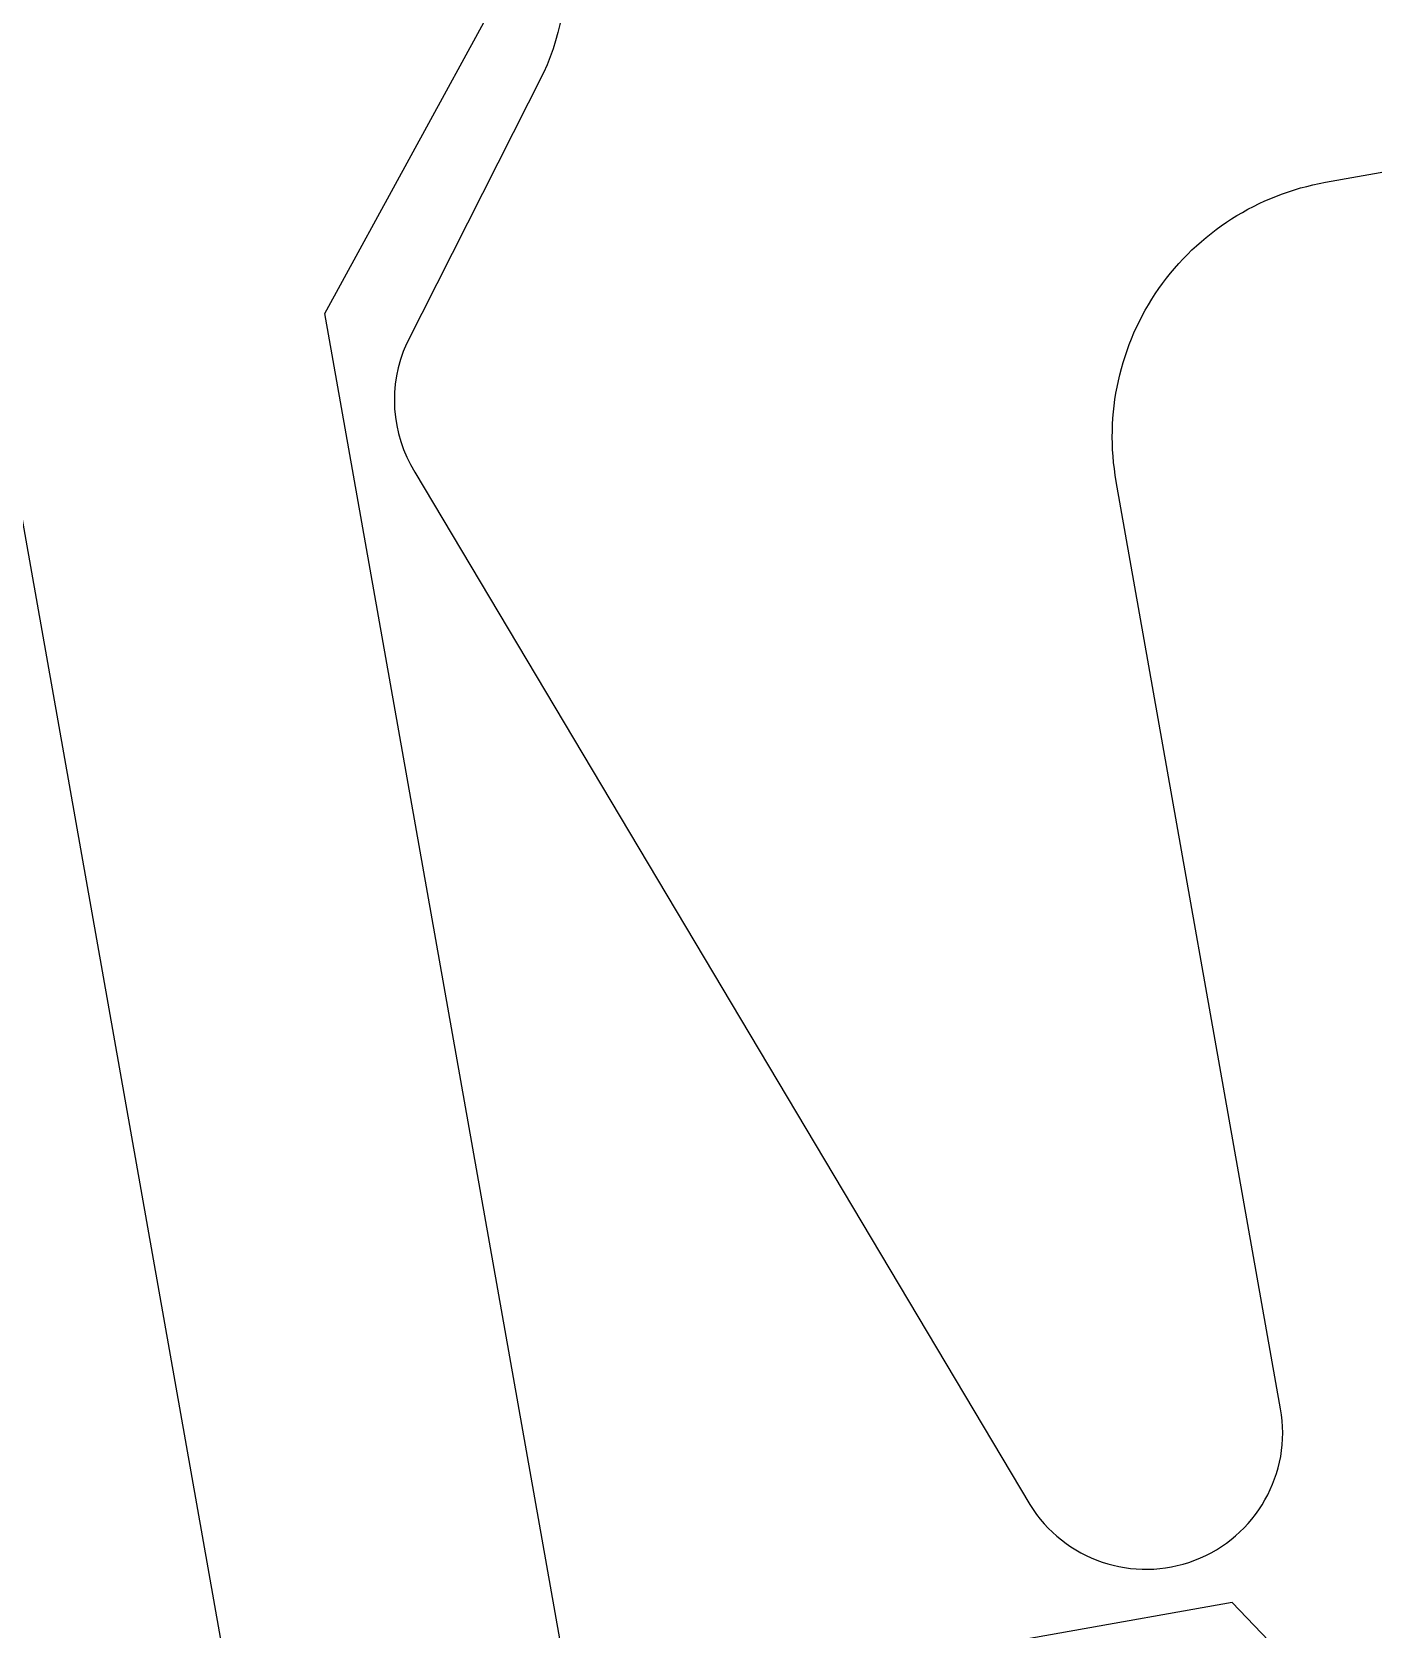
# Model space of a CAD drawing. Header units: millimetres. Extents: x -65527 to 8894748, y -37603 to 223697.
# Drawn here: x -31415.95 to -31410.57, y 101055.49 to 101061.9 of the extents above; entities that cross this region are included whole.
import ezdxf

# ---------------------------------------------------------------- set-up
doc = ezdxf.new("R2010")
doc.units = ezdxf.units.MM
doc.header["$LTSCALE"] = 10
doc.layers.add('Архитектура', color=251, linetype='Continuous')

msp = doc.modelspace()

# ---------------------------------------------------------------- linework, layer by layer
at = {"layer": 'Архитектура', "lineweight": 25, "transparency": 33554684}
msp.add_lwpolyline([(-31404.4607, 101063.9706), (-31411.0635, 101062.8003, -0.414326), (-31412.2649, 101063.6399), (-31412.5415, 101065.2006), (-31411.461, 101065.3921), (-31411.5674, 101065.9923), (-31412.2527, 101066.3662), (-31415.6142, 101065.7704, 0.551224), (-31415.8092, 101065.2933), (-31413.9992, 101062.7662, -0.267349), (-31413.8989, 101061.7367), (-31414.4489, 101060.6487, 0.249629), (-31414.4161, 101060.1341), (-31411.9481, 101055.9901, 0.827043), (-31410.941, 101056.3741), (-31411.6006, 101060.0957, -0.414326), (-31410.7609, 101061.297), (-31403.4378, 101062.595, 0.414326)], format="xyb", dxfattribs=at)
msp.add_lwpolyline([(-31404.4607, 101063.9706), (-31411.0635, 101062.8003, -0.414326), (-31412.2649, 101063.6399), (-31412.5415, 101065.2006), (-31411.461, 101065.3921), (-31411.5674, 101065.9923), (-31412.2527, 101066.3662), (-31415.6142, 101065.7704, 0.551224), (-31415.8092, 101065.2933), (-31413.9992, 101062.7662, -0.267349), (-31413.8989, 101061.7367), (-31414.4489, 101060.6487, 0.249629), (-31414.4161, 101060.1341), (-31411.9481, 101055.9901, 0.827043), (-31410.941, 101056.3741), (-31411.6006, 101060.0957, -0.414326), (-31410.7609, 101061.297), (-31403.4378, 101062.595, 0.414326)], format="xyb", dxfattribs=at)
msp.add_lwpolyline([(-31404.4607, 101063.9706), (-31411.0635, 101062.8003, -0.414326), (-31412.2649, 101063.6399), (-31412.5415, 101065.2006), (-31411.461, 101065.3921), (-31411.5674, 101065.9923), (-31412.2527, 101066.3662), (-31415.6142, 101065.7704, 0.551224), (-31415.8092, 101065.2933), (-31413.9992, 101062.7662, -0.267349), (-31413.8989, 101061.7367), (-31414.4489, 101060.6487, 0.249629), (-31414.4161, 101060.1341), (-31411.9481, 101055.9901, 0.827043), (-31410.941, 101056.3741), (-31411.6006, 101060.0957, -0.414326), (-31410.7609, 101061.297), (-31403.4378, 101062.595, 0.414326)], format="xyb", dxfattribs=at)
msp.add_lwpolyline([(-31404.4607, 101063.9706), (-31411.0635, 101062.8003, -0.414326), (-31412.2649, 101063.6399), (-31412.5415, 101065.2006), (-31411.461, 101065.3921), (-31411.5674, 101065.9923), (-31412.2527, 101066.3662), (-31415.6142, 101065.7704, 0.551224), (-31415.8092, 101065.2933), (-31413.9992, 101062.7662, -0.267349), (-31413.8989, 101061.7367), (-31414.4489, 101060.6487, 0.249629), (-31414.4161, 101060.1341), (-31411.9481, 101055.9901, 0.827043), (-31410.941, 101056.3741), (-31411.6006, 101060.0957, -0.414326), (-31410.7609, 101061.297), (-31403.4378, 101062.595, 0.414326)], format="xyb", dxfattribs=at)
msp.add_lwpolyline([(-31404.4607, 101063.9706), (-31411.0635, 101062.8003, -0.414326), (-31412.2649, 101063.6399), (-31412.5415, 101065.2006), (-31411.461, 101065.3921), (-31411.5674, 101065.9923), (-31412.2527, 101066.3662), (-31415.6142, 101065.7704, 0.551224), (-31415.8092, 101065.2933), (-31413.9992, 101062.7662, -0.267349), (-31413.8989, 101061.7367), (-31414.4489, 101060.6487, 0.249629), (-31414.4161, 101060.1341), (-31411.9481, 101055.9901, 0.827043), (-31410.941, 101056.3741), (-31411.6006, 101060.0957, -0.414326), (-31410.7609, 101061.297), (-31403.4378, 101062.595, 0.414326)], format="xyb", dxfattribs=at)
msp.add_lwpolyline([(-31404.4607, 101063.9706), (-31411.0635, 101062.8003, -0.414326), (-31412.2649, 101063.6399), (-31412.5415, 101065.2006), (-31411.461, 101065.3921), (-31411.5674, 101065.9923), (-31412.2527, 101066.3662), (-31415.6142, 101065.7704, 0.551224), (-31415.8092, 101065.2933), (-31413.9992, 101062.7662, -0.267349), (-31413.8989, 101061.7367), (-31414.4489, 101060.6487, 0.249629), (-31414.4161, 101060.1341), (-31411.9481, 101055.9901, 0.827043), (-31410.941, 101056.3741), (-31411.6006, 101060.0957, -0.414326), (-31410.7609, 101061.297), (-31403.4378, 101062.595, 0.414326)], format="xyb", dxfattribs=at)
msp.add_lwpolyline([(-31404.4607, 101063.9706), (-31411.0635, 101062.8003, -0.414326), (-31412.2649, 101063.6399), (-31412.5415, 101065.2006), (-31411.461, 101065.3921), (-31411.5674, 101065.9923), (-31412.2527, 101066.3662), (-31415.6142, 101065.7704, 0.551224), (-31415.8092, 101065.2933), (-31413.9992, 101062.7662, -0.267349), (-31413.8989, 101061.7367), (-31414.4489, 101060.6487, 0.249629), (-31414.4161, 101060.1341), (-31411.9481, 101055.9901, 0.827043), (-31410.941, 101056.3741), (-31411.6006, 101060.0957, -0.414326), (-31410.7609, 101061.297), (-31403.4378, 101062.595, 0.414326)], format="xyb", dxfattribs=at)
msp.add_lwpolyline([(-31404.4607, 101063.9706), (-31411.0635, 101062.8003, -0.414326), (-31412.2649, 101063.6399), (-31412.5415, 101065.2006), (-31411.461, 101065.3921), (-31411.5674, 101065.9923), (-31412.2527, 101066.3662), (-31415.6142, 101065.7704, 0.551224), (-31415.8092, 101065.2933), (-31413.9992, 101062.7662, -0.267349), (-31413.8989, 101061.7367), (-31414.4489, 101060.6487, 0.249629), (-31414.4161, 101060.1341), (-31411.9481, 101055.9901, 0.827043), (-31410.941, 101056.3741), (-31411.6006, 101060.0957, -0.414326), (-31410.7609, 101061.297), (-31403.4378, 101062.595, 0.414326)], format="xyb", dxfattribs=at)
msp.add_lwpolyline([(-31404.4607, 101063.9706), (-31411.0635, 101062.8003, -0.414326), (-31412.2649, 101063.6399), (-31412.5415, 101065.2006), (-31411.461, 101065.3921), (-31411.5674, 101065.9923), (-31412.2527, 101066.3662), (-31415.6142, 101065.7704, 0.551224), (-31415.8092, 101065.2933), (-31413.9992, 101062.7662, -0.267349), (-31413.8989, 101061.7367), (-31414.4489, 101060.6487, 0.249629), (-31414.4161, 101060.1341), (-31411.9481, 101055.9901, 0.827043), (-31410.941, 101056.3741), (-31411.6006, 101060.0957, -0.414326), (-31410.7609, 101061.297), (-31403.4378, 101062.595, 0.414326)], format="xyb", dxfattribs=at)
msp.add_lwpolyline([(-31404.4607, 101063.9706), (-31411.0635, 101062.8003, -0.414326), (-31412.2649, 101063.6399), (-31412.5415, 101065.2006), (-31411.461, 101065.3921), (-31411.5674, 101065.9923), (-31412.2527, 101066.3662), (-31415.6142, 101065.7704, 0.551224), (-31415.8092, 101065.2933), (-31413.9992, 101062.7662, -0.267349), (-31413.8989, 101061.7367), (-31414.4489, 101060.6487, 0.249629), (-31414.4161, 101060.1341), (-31411.9481, 101055.9901, 0.827043), (-31410.941, 101056.3741), (-31411.6006, 101060.0957, -0.414326), (-31410.7609, 101061.297), (-31403.4378, 101062.595, 0.414326)], format="xyb", dxfattribs=at)
msp.add_lwpolyline([(-31404.4607, 101063.9706), (-31411.0635, 101062.8003, -0.414326), (-31412.2649, 101063.6399), (-31412.5415, 101065.2006), (-31411.461, 101065.3921), (-31411.5674, 101065.9923), (-31412.2527, 101066.3662), (-31415.6142, 101065.7704, 0.551224), (-31415.8092, 101065.2933), (-31413.9992, 101062.7662, -0.267349), (-31413.8989, 101061.7367), (-31414.4489, 101060.6487, 0.249629), (-31414.4161, 101060.1341), (-31411.9481, 101055.9901, 0.827043), (-31410.941, 101056.3741), (-31411.6006, 101060.0957, -0.414326), (-31410.7609, 101061.297), (-31403.4378, 101062.595, 0.414326)], format="xyb", dxfattribs=at)
msp.add_lwpolyline([(-31404.4607, 101063.9706), (-31411.0635, 101062.8003, -0.414326), (-31412.2649, 101063.6399), (-31412.5415, 101065.2006), (-31411.461, 101065.3921), (-31411.5674, 101065.9923), (-31412.2527, 101066.3662), (-31415.6142, 101065.7704, 0.551224), (-31415.8092, 101065.2933), (-31413.9992, 101062.7662, -0.267349), (-31413.8989, 101061.7367), (-31414.4489, 101060.6487, 0.249629), (-31414.4161, 101060.1341), (-31411.9481, 101055.9901, 0.827043), (-31410.941, 101056.3741), (-31411.6006, 101060.0957, -0.414326), (-31410.7609, 101061.297), (-31403.4378, 101062.595, 0.414326)], format="xyb", dxfattribs=at)
msp.add_lwpolyline([(-31404.4607, 101063.9706), (-31411.0635, 101062.8003, -0.414326), (-31412.2649, 101063.6399), (-31412.5415, 101065.2006), (-31411.461, 101065.3921), (-31411.5674, 101065.9923), (-31412.2527, 101066.3662), (-31415.6142, 101065.7704, 0.551224), (-31415.8092, 101065.2933), (-31413.9992, 101062.7662, -0.267349), (-31413.8989, 101061.7367), (-31414.4489, 101060.6487, 0.249629), (-31414.4161, 101060.1341), (-31411.9481, 101055.9901, 0.827043), (-31410.941, 101056.3741), (-31411.6006, 101060.0957, -0.414326), (-31410.7609, 101061.297), (-31403.4378, 101062.595, 0.414326)], format="xyb", dxfattribs=at)
msp.add_lwpolyline([(-31404.4607, 101063.9706), (-31411.0635, 101062.8003, -0.414326), (-31412.2649, 101063.6399), (-31412.5415, 101065.2006), (-31411.461, 101065.3921), (-31411.5674, 101065.9923), (-31412.2527, 101066.3662), (-31415.6142, 101065.7704, 0.551224), (-31415.8092, 101065.2933), (-31413.9992, 101062.7662, -0.267349), (-31413.8989, 101061.7367), (-31414.4489, 101060.6487, 0.249629), (-31414.4161, 101060.1341), (-31411.9481, 101055.9901, 0.827043), (-31410.941, 101056.3741), (-31411.6006, 101060.0957, -0.414326), (-31410.7609, 101061.297), (-31403.4378, 101062.595, 0.414326)], format="xyb", dxfattribs=at)
msp.add_lwpolyline([(-31404.4607, 101063.9706), (-31411.0635, 101062.8003, -0.414326), (-31412.2649, 101063.6399), (-31412.5415, 101065.2006), (-31411.461, 101065.3921), (-31411.5674, 101065.9923), (-31412.2527, 101066.3662), (-31415.6142, 101065.7704, 0.551224), (-31415.8092, 101065.2933), (-31413.9992, 101062.7662, -0.267349), (-31413.8989, 101061.7367), (-31414.4489, 101060.6487, 0.249629), (-31414.4161, 101060.1341), (-31411.9481, 101055.9901, 0.827043), (-31410.941, 101056.3741), (-31411.6006, 101060.0957, -0.414326), (-31410.7609, 101061.297), (-31403.4378, 101062.595, 0.414326)], format="xyb", dxfattribs=at)
msp.add_lwpolyline([(-31404.4607, 101063.9706), (-31411.0635, 101062.8003, -0.414326), (-31412.2649, 101063.6399), (-31412.5415, 101065.2006), (-31411.461, 101065.3921), (-31411.5674, 101065.9923), (-31412.2527, 101066.3662), (-31415.6142, 101065.7704, 0.551224), (-31415.8092, 101065.2933), (-31413.9992, 101062.7662, -0.267349), (-31413.8989, 101061.7367), (-31414.4489, 101060.6487, 0.249629), (-31414.4161, 101060.1341), (-31411.9481, 101055.9901, 0.827043), (-31410.941, 101056.3741), (-31411.6006, 101060.0957, -0.414326), (-31410.7609, 101061.297), (-31403.4378, 101062.595, 0.414326)], format="xyb", dxfattribs=at)
msp.add_lwpolyline([(-31404.4607, 101063.9706), (-31411.0635, 101062.8003, -0.414326), (-31412.2649, 101063.6399), (-31412.5415, 101065.2006), (-31411.461, 101065.3921), (-31411.5674, 101065.9923), (-31412.2527, 101066.3662), (-31415.6142, 101065.7704, 0.551224), (-31415.8092, 101065.2933), (-31413.9992, 101062.7662, -0.267349), (-31413.8989, 101061.7367), (-31414.4489, 101060.6487, 0.249629), (-31414.4161, 101060.1341), (-31411.9481, 101055.9901, 0.827043), (-31410.941, 101056.3741), (-31411.6006, 101060.0957, -0.414326), (-31410.7609, 101061.297), (-31403.4378, 101062.595, 0.414326)], format="xyb", dxfattribs=at)
msp.add_lwpolyline([(-31404.4607, 101063.9706), (-31411.0635, 101062.8003, -0.414326), (-31412.2649, 101063.6399), (-31412.5415, 101065.2006), (-31411.461, 101065.3921), (-31411.5674, 101065.9923), (-31412.2527, 101066.3662), (-31415.6142, 101065.7704, 0.551224), (-31415.8092, 101065.2933), (-31413.9992, 101062.7662, -0.267349), (-31413.8989, 101061.7367), (-31414.4489, 101060.6487, 0.249629), (-31414.4161, 101060.1341), (-31411.9481, 101055.9901, 0.827043), (-31410.941, 101056.3741), (-31411.6006, 101060.0957, -0.414326), (-31410.7609, 101061.297), (-31403.4378, 101062.595, 0.414326)], format="xyb", dxfattribs=at)
msp.add_lwpolyline([(-31404.4607, 101063.9706), (-31411.0635, 101062.8003, -0.414326), (-31412.2649, 101063.6399), (-31412.5415, 101065.2006), (-31411.461, 101065.3921), (-31411.5674, 101065.9923), (-31412.2527, 101066.3662), (-31415.6142, 101065.7704, 0.551224), (-31415.8092, 101065.2933), (-31413.9992, 101062.7662, -0.267349), (-31413.8989, 101061.7367), (-31414.4489, 101060.6487, 0.249629), (-31414.4161, 101060.1341), (-31411.9481, 101055.9901, 0.827043), (-31410.941, 101056.3741), (-31411.6006, 101060.0957, -0.414326), (-31410.7609, 101061.297), (-31403.4378, 101062.595, 0.414326)], format="xyb", dxfattribs=at)
msp.add_lwpolyline([(-31404.4607, 101063.9706), (-31411.0635, 101062.8003, -0.414326), (-31412.2649, 101063.6399), (-31412.5415, 101065.2006), (-31411.461, 101065.3921), (-31411.5674, 101065.9923), (-31412.2527, 101066.3662), (-31415.6142, 101065.7704, 0.551224), (-31415.8092, 101065.2933), (-31413.9992, 101062.7662, -0.267349), (-31413.8989, 101061.7367), (-31414.4489, 101060.6487, 0.249629), (-31414.4161, 101060.1341), (-31411.9481, 101055.9901, 0.827043), (-31410.941, 101056.3741), (-31411.6006, 101060.0957, -0.414326), (-31410.7609, 101061.297), (-31403.4378, 101062.595, 0.414326)], format="xyb", dxfattribs=at)
msp.add_lwpolyline([(-31404.4607, 101063.9706), (-31411.0635, 101062.8003, -0.414326), (-31412.2649, 101063.6399), (-31412.5415, 101065.2006), (-31411.461, 101065.3921), (-31411.5674, 101065.9923), (-31412.2527, 101066.3662), (-31415.6142, 101065.7704, 0.551224), (-31415.8092, 101065.2933), (-31413.9992, 101062.7662, -0.267349), (-31413.8989, 101061.7367), (-31414.4489, 101060.6487, 0.249629), (-31414.4161, 101060.1341), (-31411.9481, 101055.9901, 0.827043), (-31410.941, 101056.3741), (-31411.6006, 101060.0957, -0.414326), (-31410.7609, 101061.297), (-31403.4378, 101062.595, 0.414326)], format="xyb", dxfattribs=at)
msp.add_lwpolyline([(-31404.4607, 101063.9706), (-31411.0635, 101062.8003, -0.414326), (-31412.2649, 101063.6399), (-31412.5415, 101065.2006), (-31411.461, 101065.3921), (-31411.5674, 101065.9923), (-31412.2527, 101066.3662), (-31415.6142, 101065.7704, 0.551224), (-31415.8092, 101065.2933), (-31413.9992, 101062.7662, -0.267349), (-31413.8989, 101061.7367), (-31414.4489, 101060.6487, 0.249629), (-31414.4161, 101060.1341), (-31411.9481, 101055.9901, 0.827043), (-31410.941, 101056.3741), (-31411.6006, 101060.0957, -0.414326), (-31410.7609, 101061.297), (-31403.4378, 101062.595, 0.414326)], format="xyb", dxfattribs=at)
msp.add_lwpolyline([(-31404.4607, 101063.9706), (-31411.0635, 101062.8003, -0.414326), (-31412.2649, 101063.6399), (-31412.5415, 101065.2006), (-31411.461, 101065.3921), (-31411.5674, 101065.9923), (-31412.2527, 101066.3662), (-31415.6142, 101065.7704, 0.551224), (-31415.8092, 101065.2933), (-31413.9992, 101062.7662, -0.267349), (-31413.8989, 101061.7367), (-31414.4489, 101060.6487, 0.249629), (-31414.4161, 101060.1341), (-31411.9481, 101055.9901, 0.827043), (-31410.941, 101056.3741), (-31411.6006, 101060.0957, -0.414326), (-31410.7609, 101061.297), (-31403.4378, 101062.595, 0.414326)], format="xyb", dxfattribs=at)
msp.add_lwpolyline([(-31404.4607, 101063.9706), (-31411.0635, 101062.8003, -0.414326), (-31412.2649, 101063.6399), (-31412.5415, 101065.2006), (-31411.461, 101065.3921), (-31411.5674, 101065.9923), (-31412.2527, 101066.3662), (-31415.6142, 101065.7704, 0.551224), (-31415.8092, 101065.2933), (-31413.9992, 101062.7662, -0.267349), (-31413.8989, 101061.7367), (-31414.4489, 101060.6487, 0.249629), (-31414.4161, 101060.1341), (-31411.9481, 101055.9901, 0.827043), (-31410.941, 101056.3741), (-31411.6006, 101060.0957, -0.414326), (-31410.7609, 101061.297), (-31403.4378, 101062.595, 0.414326)], format="xyb", dxfattribs=at)
msp.add_lwpolyline([(-31404.4607, 101063.9706), (-31411.0635, 101062.8003, -0.414326), (-31412.2649, 101063.6399), (-31412.5415, 101065.2006), (-31411.461, 101065.3921), (-31411.5674, 101065.9923), (-31412.2527, 101066.3662), (-31415.6142, 101065.7704, 0.551224), (-31415.8092, 101065.2933), (-31413.9992, 101062.7662, -0.267349), (-31413.8989, 101061.7367), (-31414.4489, 101060.6487, 0.249629), (-31414.4161, 101060.1341), (-31411.9481, 101055.9901, 0.827043), (-31410.941, 101056.3741), (-31411.6006, 101060.0957, -0.414326), (-31410.7609, 101061.297), (-31403.4378, 101062.595, 0.414326)], format="xyb", dxfattribs=at)
msp.add_lwpolyline([(-31404.4607, 101063.9706), (-31411.0635, 101062.8003, -0.414326), (-31412.2649, 101063.6399), (-31412.5415, 101065.2006), (-31411.461, 101065.3921), (-31411.5674, 101065.9923), (-31412.2527, 101066.3662), (-31415.6142, 101065.7704, 0.551224), (-31415.8092, 101065.2933), (-31413.9992, 101062.7662, -0.267349), (-31413.8989, 101061.7367), (-31414.4489, 101060.6487, 0.249629), (-31414.4161, 101060.1341), (-31411.9481, 101055.9901, 0.827043), (-31410.941, 101056.3741), (-31411.6006, 101060.0957, -0.414326), (-31410.7609, 101061.297), (-31403.4378, 101062.595, 0.414326)], format="xyb", dxfattribs=at)
msp.add_lwpolyline([(-31404.4607, 101063.9706), (-31411.0635, 101062.8003, -0.414326), (-31412.2649, 101063.6399), (-31412.5415, 101065.2006), (-31411.461, 101065.3921), (-31411.5674, 101065.9923), (-31412.2527, 101066.3662), (-31415.6142, 101065.7704, 0.551224), (-31415.8092, 101065.2933), (-31413.9992, 101062.7662, -0.267349), (-31413.8989, 101061.7367), (-31414.4489, 101060.6487, 0.249629), (-31414.4161, 101060.1341), (-31411.9481, 101055.9901, 0.827043), (-31410.941, 101056.3741), (-31411.6006, 101060.0957, -0.414326), (-31410.7609, 101061.297), (-31403.4378, 101062.595, 0.414326)], format="xyb", dxfattribs=at)
msp.add_lwpolyline([(-31404.4607, 101063.9706), (-31411.0635, 101062.8003, -0.414326), (-31412.2649, 101063.6399), (-31412.5415, 101065.2006), (-31411.461, 101065.3921), (-31411.5674, 101065.9923), (-31412.2527, 101066.3662), (-31415.6142, 101065.7704, 0.551224), (-31415.8092, 101065.2933), (-31413.9992, 101062.7662, -0.267349), (-31413.8989, 101061.7367), (-31414.4489, 101060.6487, 0.249629), (-31414.4161, 101060.1341), (-31411.9481, 101055.9901, 0.827043), (-31410.941, 101056.3741), (-31411.6006, 101060.0957, -0.414326), (-31410.7609, 101061.297), (-31403.4378, 101062.595, 0.414326)], format="xyb", dxfattribs=at)
msp.add_lwpolyline([(-31404.4607, 101063.9706), (-31411.0635, 101062.8003, -0.414326), (-31412.2649, 101063.6399), (-31412.5415, 101065.2006), (-31411.461, 101065.3921), (-31411.5674, 101065.9923), (-31412.2527, 101066.3662), (-31415.6142, 101065.7704, 0.551224), (-31415.8092, 101065.2933), (-31413.9992, 101062.7662, -0.267349), (-31413.8989, 101061.7367), (-31414.4489, 101060.6487, 0.249629), (-31414.4161, 101060.1341), (-31411.9481, 101055.9901, 0.827043), (-31410.941, 101056.3741), (-31411.6006, 101060.0957, -0.414326), (-31410.7609, 101061.297), (-31403.4378, 101062.595, 0.414326)], format="xyb", dxfattribs=at)
msp.add_lwpolyline([(-31404.4607, 101063.9706), (-31411.0635, 101062.8003, -0.414326), (-31412.2649, 101063.6399), (-31412.5415, 101065.2006), (-31411.461, 101065.3921), (-31411.5674, 101065.9923), (-31412.2527, 101066.3662), (-31415.6142, 101065.7704, 0.551224), (-31415.8092, 101065.2933), (-31413.9992, 101062.7662, -0.267349), (-31413.8989, 101061.7367), (-31414.4489, 101060.6487, 0.249629), (-31414.4161, 101060.1341), (-31411.9481, 101055.9901, 0.827043), (-31410.941, 101056.3741), (-31411.6006, 101060.0957, -0.414326), (-31410.7609, 101061.297), (-31403.4378, 101062.595, 0.414326)], format="xyb", dxfattribs=at)
msp.add_lwpolyline([(-31404.4607, 101063.9706), (-31411.0635, 101062.8003, -0.414326), (-31412.2649, 101063.6399), (-31412.5415, 101065.2006), (-31411.461, 101065.3921), (-31411.5674, 101065.9923), (-31412.2527, 101066.3662), (-31415.6142, 101065.7704, 0.551224), (-31415.8092, 101065.2933), (-31413.9992, 101062.7662, -0.267349), (-31413.8989, 101061.7367), (-31414.4489, 101060.6487, 0.249629), (-31414.4161, 101060.1341), (-31411.9481, 101055.9901, 0.827043), (-31410.941, 101056.3741), (-31411.6006, 101060.0957, -0.414326), (-31410.7609, 101061.297), (-31403.4378, 101062.595, 0.414326)], format="xyb", dxfattribs=at)
msp.add_lwpolyline([(-31404.4607, 101063.9706), (-31411.0635, 101062.8003, -0.414326), (-31412.2649, 101063.6399), (-31412.5415, 101065.2006), (-31411.461, 101065.3921), (-31411.5674, 101065.9923), (-31412.2527, 101066.3662), (-31415.6142, 101065.7704, 0.551224), (-31415.8092, 101065.2933), (-31413.9992, 101062.7662, -0.267349), (-31413.8989, 101061.7367), (-31414.4489, 101060.6487, 0.249629), (-31414.4161, 101060.1341), (-31411.9481, 101055.9901, 0.827043), (-31410.941, 101056.3741), (-31411.6006, 101060.0957, -0.414326), (-31410.7609, 101061.297), (-31403.4378, 101062.595, 0.414326)], format="xyb", dxfattribs=at)
msp.add_lwpolyline([(-31404.4607, 101063.9706), (-31411.0635, 101062.8003, -0.414326), (-31412.2649, 101063.6399), (-31412.5415, 101065.2006), (-31411.461, 101065.3921), (-31411.5674, 101065.9923), (-31412.2527, 101066.3662), (-31415.6142, 101065.7704, 0.551224), (-31415.8092, 101065.2933), (-31413.9992, 101062.7662, -0.267349), (-31413.8989, 101061.7367), (-31414.4489, 101060.6487, 0.249629), (-31414.4161, 101060.1341), (-31411.9481, 101055.9901, 0.827043), (-31410.941, 101056.3741), (-31411.6006, 101060.0957, -0.414326), (-31410.7609, 101061.297), (-31403.4378, 101062.595, 0.414326)], format="xyb", dxfattribs=at)
msp.add_lwpolyline([(-31404.4607, 101063.9706), (-31411.0635, 101062.8003, -0.414326), (-31412.2649, 101063.6399), (-31412.5415, 101065.2006), (-31411.461, 101065.3921), (-31411.5674, 101065.9923), (-31412.2527, 101066.3662), (-31415.6142, 101065.7704, 0.551224), (-31415.8092, 101065.2933), (-31413.9992, 101062.7662, -0.267349), (-31413.8989, 101061.7367), (-31414.4489, 101060.6487, 0.249629), (-31414.4161, 101060.1341), (-31411.9481, 101055.9901, 0.827043), (-31410.941, 101056.3741), (-31411.6006, 101060.0957, -0.414326), (-31410.7609, 101061.297), (-31403.4378, 101062.595, 0.414326)], format="xyb", dxfattribs=at)
msp.add_lwpolyline([(-31404.4607, 101063.9706), (-31411.0635, 101062.8003, -0.414326), (-31412.2649, 101063.6399), (-31412.5415, 101065.2006), (-31411.461, 101065.3921), (-31411.5674, 101065.9923), (-31412.2527, 101066.3662), (-31415.6142, 101065.7704, 0.551224), (-31415.8092, 101065.2933), (-31413.9992, 101062.7662, -0.267349), (-31413.8989, 101061.7367), (-31414.4489, 101060.6487, 0.249629), (-31414.4161, 101060.1341), (-31411.9481, 101055.9901, 0.827043), (-31410.941, 101056.3741), (-31411.6006, 101060.0957, -0.414326), (-31410.7609, 101061.297), (-31403.4378, 101062.595, 0.414326)], format="xyb", dxfattribs=at)
msp.add_lwpolyline([(-31404.4607, 101063.9706), (-31411.0635, 101062.8003, -0.414326), (-31412.2649, 101063.6399), (-31412.5415, 101065.2006), (-31411.461, 101065.3921), (-31411.5674, 101065.9923), (-31412.2527, 101066.3662), (-31415.6142, 101065.7704, 0.551224), (-31415.8092, 101065.2933), (-31413.9992, 101062.7662, -0.267349), (-31413.8989, 101061.7367), (-31414.4489, 101060.6487, 0.249629), (-31414.4161, 101060.1341), (-31411.9481, 101055.9901, 0.827043), (-31410.941, 101056.3741), (-31411.6006, 101060.0957, -0.414326), (-31410.7609, 101061.297), (-31403.4378, 101062.595, 0.414326)], format="xyb", dxfattribs=at)
msp.add_lwpolyline([(-31404.4607, 101063.9706), (-31411.0635, 101062.8003, -0.414326), (-31412.2649, 101063.6399), (-31412.5415, 101065.2006), (-31411.461, 101065.3921), (-31411.5674, 101065.9923), (-31412.2527, 101066.3662), (-31415.6142, 101065.7704, 0.551224), (-31415.8092, 101065.2933), (-31413.9992, 101062.7662, -0.267349), (-31413.8989, 101061.7367), (-31414.4489, 101060.6487, 0.249629), (-31414.4161, 101060.1341), (-31411.9481, 101055.9901, 0.827043), (-31410.941, 101056.3741), (-31411.6006, 101060.0957, -0.414326), (-31410.7609, 101061.297), (-31403.4378, 101062.595, 0.414326)], format="xyb", dxfattribs=at)
msp.add_lwpolyline([(-31404.4607, 101063.9706), (-31411.0635, 101062.8003, -0.414326), (-31412.2649, 101063.6399), (-31412.5415, 101065.2006), (-31411.461, 101065.3921), (-31411.5674, 101065.9923), (-31412.2527, 101066.3662), (-31415.6142, 101065.7704, 0.551224), (-31415.8092, 101065.2933), (-31413.9992, 101062.7662, -0.267349), (-31413.8989, 101061.7367), (-31414.4489, 101060.6487, 0.249629), (-31414.4161, 101060.1341), (-31411.9481, 101055.9901, 0.827043), (-31410.941, 101056.3741), (-31411.6006, 101060.0957, -0.414326), (-31410.7609, 101061.297), (-31403.4378, 101062.595, 0.414326)], format="xyb", dxfattribs=at)
msp.add_lwpolyline([(-31404.4607, 101063.9706), (-31411.0635, 101062.8003, -0.414326), (-31412.2649, 101063.6399), (-31412.5415, 101065.2006), (-31411.461, 101065.3921), (-31411.5674, 101065.9923), (-31412.2527, 101066.3662), (-31415.6142, 101065.7704, 0.551224), (-31415.8092, 101065.2933), (-31413.9992, 101062.7662, -0.267349), (-31413.8989, 101061.7367), (-31414.4489, 101060.6487, 0.249629), (-31414.4161, 101060.1341), (-31411.9481, 101055.9901, 0.827043), (-31410.941, 101056.3741), (-31411.6006, 101060.0957, -0.414326), (-31410.7609, 101061.297), (-31403.4378, 101062.595, 0.414326)], format="xyb", dxfattribs=at)
msp.add_lwpolyline([(-31404.4607, 101063.9706), (-31411.0635, 101062.8003, -0.414326), (-31412.2649, 101063.6399), (-31412.5415, 101065.2006), (-31411.461, 101065.3921), (-31411.5674, 101065.9923), (-31412.2527, 101066.3662), (-31415.6142, 101065.7704, 0.551224), (-31415.8092, 101065.2933), (-31413.9992, 101062.7662, -0.267349), (-31413.8989, 101061.7367), (-31414.4489, 101060.6487, 0.249629), (-31414.4161, 101060.1341), (-31411.9481, 101055.9901, 0.827043), (-31410.941, 101056.3741), (-31411.6006, 101060.0957, -0.414326), (-31410.7609, 101061.297), (-31403.4378, 101062.595, 0.414326)], format="xyb", dxfattribs=at)
msp.add_lwpolyline([(-31404.4607, 101063.9706), (-31411.0635, 101062.8003, -0.414326), (-31412.2649, 101063.6399), (-31412.5415, 101065.2006), (-31411.461, 101065.3921), (-31411.5674, 101065.9923), (-31412.2527, 101066.3662), (-31415.6142, 101065.7704, 0.551224), (-31415.8092, 101065.2933), (-31413.9992, 101062.7662, -0.267349), (-31413.8989, 101061.7367), (-31414.4489, 101060.6487, 0.249629), (-31414.4161, 101060.1341), (-31411.9481, 101055.9901, 0.827043), (-31410.941, 101056.3741), (-31411.6006, 101060.0957, -0.414326), (-31410.7609, 101061.297), (-31403.4378, 101062.595, 0.414326)], format="xyb", dxfattribs=at)
msp.add_lwpolyline([(-31404.4607, 101063.9706), (-31411.0635, 101062.8003, -0.414326), (-31412.2649, 101063.6399), (-31412.5415, 101065.2006), (-31411.461, 101065.3921), (-31411.5674, 101065.9923), (-31412.2527, 101066.3662), (-31415.6142, 101065.7704, 0.551224), (-31415.8092, 101065.2933), (-31413.9992, 101062.7662, -0.267349), (-31413.8989, 101061.7367), (-31414.4489, 101060.6487, 0.249629), (-31414.4161, 101060.1341), (-31411.9481, 101055.9901, 0.827043), (-31410.941, 101056.3741), (-31411.6006, 101060.0957, -0.414326), (-31410.7609, 101061.297), (-31403.4378, 101062.595, 0.414326)], format="xyb", dxfattribs=at)
msp.add_lwpolyline([(-31404.4607, 101063.9706), (-31411.0635, 101062.8003, -0.414326), (-31412.2649, 101063.6399), (-31412.5415, 101065.2006), (-31411.461, 101065.3921), (-31411.5674, 101065.9923), (-31412.2527, 101066.3662), (-31415.6142, 101065.7704, 0.551224), (-31415.8092, 101065.2933), (-31413.9992, 101062.7662, -0.267349), (-31413.8989, 101061.7367), (-31414.4489, 101060.6487, 0.249629), (-31414.4161, 101060.1341), (-31411.9481, 101055.9901, 0.827043), (-31410.941, 101056.3741), (-31411.6006, 101060.0957, -0.414326), (-31410.7609, 101061.297), (-31403.4378, 101062.595, 0.414326)], format="xyb", dxfattribs=at)
msp.add_lwpolyline([(-31404.4607, 101063.9706), (-31411.0635, 101062.8003, -0.414326), (-31412.2649, 101063.6399), (-31412.5415, 101065.2006), (-31411.461, 101065.3921), (-31411.5674, 101065.9923), (-31412.2527, 101066.3662), (-31415.6142, 101065.7704, 0.551224), (-31415.8092, 101065.2933), (-31413.9992, 101062.7662, -0.267349), (-31413.8989, 101061.7367), (-31414.4489, 101060.6487, 0.249629), (-31414.4161, 101060.1341), (-31411.9481, 101055.9901, 0.827043), (-31410.941, 101056.3741), (-31411.6006, 101060.0957, -0.414326), (-31410.7609, 101061.297), (-31403.4378, 101062.595, 0.414326)], format="xyb", dxfattribs=at)
msp.add_lwpolyline([(-31404.4607, 101063.9706), (-31411.0635, 101062.8003, -0.414326), (-31412.2649, 101063.6399), (-31412.5415, 101065.2006), (-31411.461, 101065.3921), (-31411.5674, 101065.9923), (-31412.2527, 101066.3662), (-31415.6142, 101065.7704, 0.551224), (-31415.8092, 101065.2933), (-31413.9992, 101062.7662, -0.267349), (-31413.8989, 101061.7367), (-31414.4489, 101060.6487, 0.249629), (-31414.4161, 101060.1341), (-31411.9481, 101055.9901, 0.827043), (-31410.941, 101056.3741), (-31411.6006, 101060.0957, -0.414326), (-31410.7609, 101061.297), (-31403.4378, 101062.595, 0.414326)], format="xyb", dxfattribs=at)
msp.add_lwpolyline([(-31353.1195, 101062.7829), (-31413.0044, 101052.169), (-31413.2871, 101052.3666), (-31413.4786, 101053.447), (-31413.3023, 101053.8498), (-31410.9013, 101054.2753), (-31410.7037, 101054.5579), (-31410.8314, 101055.2783), (-31411.1353, 101055.5959), (-31413.5363, 101055.1703), (-31413.819, 101055.3679), (-31414.7765, 101060.7702), (-31414.0288, 101062.1409), (-31414.0577, 101063.0025), (-31416.2917, 101065.826), (-31416.9694, 101065.4582), (-31414.6076, 101052.1325), (-31412.8904, 101050.8272), (-31352.7654, 101061.4836)], dxfattribs=at)
msp.add_lwpolyline([(-31353.1195, 101062.7829), (-31413.0044, 101052.169), (-31413.2871, 101052.3666), (-31413.4786, 101053.447), (-31413.3023, 101053.8498), (-31410.9013, 101054.2753), (-31410.7037, 101054.5579), (-31410.8314, 101055.2783), (-31411.1353, 101055.5959), (-31413.5363, 101055.1703), (-31413.819, 101055.3679), (-31414.7765, 101060.7702), (-31414.0288, 101062.1409), (-31414.0577, 101063.0025), (-31416.2917, 101065.826), (-31416.9694, 101065.4582), (-31414.6076, 101052.1325), (-31412.8904, 101050.8272), (-31352.7654, 101061.4836)], dxfattribs=at)
msp.add_lwpolyline([(-31353.1195, 101062.7829), (-31413.0044, 101052.169), (-31413.2871, 101052.3666), (-31413.4786, 101053.447), (-31413.3023, 101053.8498), (-31410.9013, 101054.2753), (-31410.7037, 101054.5579), (-31410.8314, 101055.2783), (-31411.1353, 101055.5959), (-31413.5363, 101055.1703), (-31413.819, 101055.3679), (-31414.7765, 101060.7702), (-31414.0288, 101062.1409), (-31414.0577, 101063.0025), (-31416.2917, 101065.826), (-31416.9694, 101065.4582), (-31414.6076, 101052.1325), (-31412.8904, 101050.8272), (-31352.7654, 101061.4836)], dxfattribs=at)
msp.add_lwpolyline([(-31353.1195, 101062.7829), (-31413.0044, 101052.169), (-31413.2871, 101052.3666), (-31413.4786, 101053.447), (-31413.3023, 101053.8498), (-31410.9013, 101054.2753), (-31410.7037, 101054.5579), (-31410.8314, 101055.2783), (-31411.1353, 101055.5959), (-31413.5363, 101055.1703), (-31413.819, 101055.3679), (-31414.7765, 101060.7702), (-31414.0288, 101062.1409), (-31414.0577, 101063.0025), (-31416.2917, 101065.826), (-31416.9694, 101065.4582), (-31414.6076, 101052.1325), (-31412.8904, 101050.8272), (-31352.7654, 101061.4836)], dxfattribs=at)
msp.add_lwpolyline([(-31353.1195, 101062.7829), (-31413.0044, 101052.169), (-31413.2871, 101052.3666), (-31413.4786, 101053.447), (-31413.3023, 101053.8498), (-31410.9013, 101054.2753), (-31410.7037, 101054.5579), (-31410.8314, 101055.2783), (-31411.1353, 101055.5959), (-31413.5363, 101055.1703), (-31413.819, 101055.3679), (-31414.7765, 101060.7702), (-31414.0288, 101062.1409), (-31414.0577, 101063.0025), (-31416.2917, 101065.826), (-31416.9694, 101065.4582), (-31414.6076, 101052.1325), (-31412.8904, 101050.8272), (-31352.7654, 101061.4836)], dxfattribs=at)
msp.add_lwpolyline([(-31353.1195, 101062.7829), (-31413.0044, 101052.169), (-31413.2871, 101052.3666), (-31413.4786, 101053.447), (-31413.3023, 101053.8498), (-31410.9013, 101054.2753), (-31410.7037, 101054.5579), (-31410.8314, 101055.2783), (-31411.1353, 101055.5959), (-31413.5363, 101055.1703), (-31413.819, 101055.3679), (-31414.7765, 101060.7702), (-31414.0288, 101062.1409), (-31414.0577, 101063.0025), (-31416.2917, 101065.826), (-31416.9694, 101065.4582), (-31414.6076, 101052.1325), (-31412.8904, 101050.8272), (-31352.7654, 101061.4836)], dxfattribs=at)
msp.add_lwpolyline([(-31353.1195, 101062.7829), (-31413.0044, 101052.169), (-31413.2871, 101052.3666), (-31413.4786, 101053.447), (-31413.3023, 101053.8498), (-31410.9013, 101054.2753), (-31410.7037, 101054.5579), (-31410.8314, 101055.2783), (-31411.1353, 101055.5959), (-31413.5363, 101055.1703), (-31413.819, 101055.3679), (-31414.7765, 101060.7702), (-31414.0288, 101062.1409), (-31414.0577, 101063.0025), (-31416.2917, 101065.826), (-31416.9694, 101065.4582), (-31414.6076, 101052.1325), (-31412.8904, 101050.8272), (-31352.7654, 101061.4836)], dxfattribs=at)
msp.add_lwpolyline([(-31353.1195, 101062.7829), (-31413.0044, 101052.169), (-31413.2871, 101052.3666), (-31413.4786, 101053.447), (-31413.3023, 101053.8498), (-31410.9013, 101054.2753), (-31410.7037, 101054.5579), (-31410.8314, 101055.2783), (-31411.1353, 101055.5959), (-31413.5363, 101055.1703), (-31413.819, 101055.3679), (-31414.7765, 101060.7702), (-31414.0288, 101062.1409), (-31414.0577, 101063.0025), (-31416.2917, 101065.826), (-31416.9694, 101065.4582), (-31414.6076, 101052.1325), (-31412.8904, 101050.8272), (-31352.7654, 101061.4836)], dxfattribs=at)
msp.add_lwpolyline([(-31353.1195, 101062.7829), (-31413.0044, 101052.169), (-31413.2871, 101052.3666), (-31413.4786, 101053.447), (-31413.3023, 101053.8498), (-31410.9013, 101054.2753), (-31410.7037, 101054.5579), (-31410.8314, 101055.2783), (-31411.1353, 101055.5959), (-31413.5363, 101055.1703), (-31413.819, 101055.3679), (-31414.7765, 101060.7702), (-31414.0288, 101062.1409), (-31414.0577, 101063.0025), (-31416.2917, 101065.826), (-31416.9694, 101065.4582), (-31414.6076, 101052.1325), (-31412.8904, 101050.8272), (-31352.7654, 101061.4836)], dxfattribs=at)
msp.add_lwpolyline([(-31353.1195, 101062.7829), (-31413.0044, 101052.169), (-31413.2871, 101052.3666), (-31413.4786, 101053.447), (-31413.3023, 101053.8498), (-31410.9013, 101054.2753), (-31410.7037, 101054.5579), (-31410.8314, 101055.2783), (-31411.1353, 101055.5959), (-31413.5363, 101055.1703), (-31413.819, 101055.3679), (-31414.7765, 101060.7702), (-31414.0288, 101062.1409), (-31414.0577, 101063.0025), (-31416.2917, 101065.826), (-31416.9694, 101065.4582), (-31414.6076, 101052.1325), (-31412.8904, 101050.8272), (-31352.7654, 101061.4836)], dxfattribs=at)
msp.add_lwpolyline([(-31353.1195, 101062.7829), (-31413.0044, 101052.169), (-31413.2871, 101052.3666), (-31413.4786, 101053.447), (-31413.3023, 101053.8498), (-31410.9013, 101054.2753), (-31410.7037, 101054.5579), (-31410.8314, 101055.2783), (-31411.1353, 101055.5959), (-31413.5363, 101055.1703), (-31413.819, 101055.3679), (-31414.7765, 101060.7702), (-31414.0288, 101062.1409), (-31414.0577, 101063.0025), (-31416.2917, 101065.826), (-31416.9694, 101065.4582), (-31414.6076, 101052.1325), (-31412.8904, 101050.8272), (-31352.7654, 101061.4836)], dxfattribs=at)
msp.add_lwpolyline([(-31353.1195, 101062.7829), (-31413.0044, 101052.169), (-31413.2871, 101052.3666), (-31413.4786, 101053.447), (-31413.3023, 101053.8498), (-31410.9013, 101054.2753), (-31410.7037, 101054.5579), (-31410.8314, 101055.2783), (-31411.1353, 101055.5959), (-31413.5363, 101055.1703), (-31413.819, 101055.3679), (-31414.7765, 101060.7702), (-31414.0288, 101062.1409), (-31414.0577, 101063.0025), (-31416.2917, 101065.826), (-31416.9694, 101065.4582), (-31414.6076, 101052.1325), (-31412.8904, 101050.8272), (-31352.7654, 101061.4836)], dxfattribs=at)
msp.add_lwpolyline([(-31353.1195, 101062.7829), (-31413.0044, 101052.169), (-31413.2871, 101052.3666), (-31413.4786, 101053.447), (-31413.3023, 101053.8498), (-31410.9013, 101054.2753), (-31410.7037, 101054.5579), (-31410.8314, 101055.2783), (-31411.1353, 101055.5959), (-31413.5363, 101055.1703), (-31413.819, 101055.3679), (-31414.7765, 101060.7702), (-31414.0288, 101062.1409), (-31414.0577, 101063.0025), (-31416.2917, 101065.826), (-31416.9694, 101065.4582), (-31414.6076, 101052.1325), (-31412.8904, 101050.8272), (-31352.7654, 101061.4836)], dxfattribs=at)
msp.add_lwpolyline([(-31353.1195, 101062.7829), (-31413.0044, 101052.169), (-31413.2871, 101052.3666), (-31413.4786, 101053.447), (-31413.3023, 101053.8498), (-31410.9013, 101054.2753), (-31410.7037, 101054.5579), (-31410.8314, 101055.2783), (-31411.1353, 101055.5959), (-31413.5363, 101055.1703), (-31413.819, 101055.3679), (-31414.7765, 101060.7702), (-31414.0288, 101062.1409), (-31414.0577, 101063.0025), (-31416.2917, 101065.826), (-31416.9694, 101065.4582), (-31414.6076, 101052.1325), (-31412.8904, 101050.8272), (-31352.7654, 101061.4836)], dxfattribs=at)
msp.add_lwpolyline([(-31353.1195, 101062.7829), (-31413.0044, 101052.169), (-31413.2871, 101052.3666), (-31413.4786, 101053.447), (-31413.3023, 101053.8498), (-31410.9013, 101054.2753), (-31410.7037, 101054.5579), (-31410.8314, 101055.2783), (-31411.1353, 101055.5959), (-31413.5363, 101055.1703), (-31413.819, 101055.3679), (-31414.7765, 101060.7702), (-31414.0288, 101062.1409), (-31414.0577, 101063.0025), (-31416.2917, 101065.826), (-31416.9694, 101065.4582), (-31414.6076, 101052.1325), (-31412.8904, 101050.8272), (-31352.7654, 101061.4836)], dxfattribs=at)
msp.add_lwpolyline([(-31353.1195, 101062.7829), (-31413.0044, 101052.169), (-31413.2871, 101052.3666), (-31413.4786, 101053.447), (-31413.3023, 101053.8498), (-31410.9013, 101054.2753), (-31410.7037, 101054.5579), (-31410.8314, 101055.2783), (-31411.1353, 101055.5959), (-31413.5363, 101055.1703), (-31413.819, 101055.3679), (-31414.7765, 101060.7702), (-31414.0288, 101062.1409), (-31414.0577, 101063.0025), (-31416.2917, 101065.826), (-31416.9694, 101065.4582), (-31414.6076, 101052.1325), (-31412.8904, 101050.8272), (-31352.7654, 101061.4836)], dxfattribs=at)
msp.add_lwpolyline([(-31353.1195, 101062.7829), (-31413.0044, 101052.169), (-31413.2871, 101052.3666), (-31413.4786, 101053.447), (-31413.3023, 101053.8498), (-31410.9013, 101054.2753), (-31410.7037, 101054.5579), (-31410.8314, 101055.2783), (-31411.1353, 101055.5959), (-31413.5363, 101055.1703), (-31413.819, 101055.3679), (-31414.7765, 101060.7702), (-31414.0288, 101062.1409), (-31414.0577, 101063.0025), (-31416.2917, 101065.826), (-31416.9694, 101065.4582), (-31414.6076, 101052.1325), (-31412.8904, 101050.8272), (-31352.7654, 101061.4836)], dxfattribs=at)
msp.add_lwpolyline([(-31353.1195, 101062.7829), (-31413.0044, 101052.169), (-31413.2871, 101052.3666), (-31413.4786, 101053.447), (-31413.3023, 101053.8498), (-31410.9013, 101054.2753), (-31410.7037, 101054.5579), (-31410.8314, 101055.2783), (-31411.1353, 101055.5959), (-31413.5363, 101055.1703), (-31413.819, 101055.3679), (-31414.7765, 101060.7702), (-31414.0288, 101062.1409), (-31414.0577, 101063.0025), (-31416.2917, 101065.826), (-31416.9694, 101065.4582), (-31414.6076, 101052.1325), (-31412.8904, 101050.8272), (-31352.7654, 101061.4836)], dxfattribs=at)
msp.add_lwpolyline([(-31353.1195, 101062.7829), (-31413.0044, 101052.169), (-31413.2871, 101052.3666), (-31413.4786, 101053.447), (-31413.3023, 101053.8498), (-31410.9013, 101054.2753), (-31410.7037, 101054.5579), (-31410.8314, 101055.2783), (-31411.1353, 101055.5959), (-31413.5363, 101055.1703), (-31413.819, 101055.3679), (-31414.7765, 101060.7702), (-31414.0288, 101062.1409), (-31414.0577, 101063.0025), (-31416.2917, 101065.826), (-31416.9694, 101065.4582), (-31414.6076, 101052.1325), (-31412.8904, 101050.8272), (-31352.7654, 101061.4836)], dxfattribs=at)
msp.add_lwpolyline([(-31353.1195, 101062.7829), (-31413.0044, 101052.169), (-31413.2871, 101052.3666), (-31413.4786, 101053.447), (-31413.3023, 101053.8498), (-31410.9013, 101054.2753), (-31410.7037, 101054.5579), (-31410.8314, 101055.2783), (-31411.1353, 101055.5959), (-31413.5363, 101055.1703), (-31413.819, 101055.3679), (-31414.7765, 101060.7702), (-31414.0288, 101062.1409), (-31414.0577, 101063.0025), (-31416.2917, 101065.826), (-31416.9694, 101065.4582), (-31414.6076, 101052.1325), (-31412.8904, 101050.8272), (-31352.7654, 101061.4836)], dxfattribs=at)
msp.add_lwpolyline([(-31353.1195, 101062.7829), (-31413.0044, 101052.169), (-31413.2871, 101052.3666), (-31413.4786, 101053.447), (-31413.3023, 101053.8498), (-31410.9013, 101054.2753), (-31410.7037, 101054.5579), (-31410.8314, 101055.2783), (-31411.1353, 101055.5959), (-31413.5363, 101055.1703), (-31413.819, 101055.3679), (-31414.7765, 101060.7702), (-31414.0288, 101062.1409), (-31414.0577, 101063.0025), (-31416.2917, 101065.826), (-31416.9694, 101065.4582), (-31414.6076, 101052.1325), (-31412.8904, 101050.8272), (-31352.7654, 101061.4836)], dxfattribs=at)
msp.add_lwpolyline([(-31353.1195, 101062.7829), (-31413.0044, 101052.169), (-31413.2871, 101052.3666), (-31413.4786, 101053.447), (-31413.3023, 101053.8498), (-31410.9013, 101054.2753), (-31410.7037, 101054.5579), (-31410.8314, 101055.2783), (-31411.1353, 101055.5959), (-31413.5363, 101055.1703), (-31413.819, 101055.3679), (-31414.7765, 101060.7702), (-31414.0288, 101062.1409), (-31414.0577, 101063.0025), (-31416.2917, 101065.826), (-31416.9694, 101065.4582), (-31414.6076, 101052.1325), (-31412.8904, 101050.8272), (-31352.7654, 101061.4836)], dxfattribs=at)
msp.add_lwpolyline([(-31353.1195, 101062.7829), (-31413.0044, 101052.169), (-31413.2871, 101052.3666), (-31413.4786, 101053.447), (-31413.3023, 101053.8498), (-31410.9013, 101054.2753), (-31410.7037, 101054.5579), (-31410.8314, 101055.2783), (-31411.1353, 101055.5959), (-31413.5363, 101055.1703), (-31413.819, 101055.3679), (-31414.7765, 101060.7702), (-31414.0288, 101062.1409), (-31414.0577, 101063.0025), (-31416.2917, 101065.826), (-31416.9694, 101065.4582), (-31414.6076, 101052.1325), (-31412.8904, 101050.8272), (-31352.7654, 101061.4836)], dxfattribs=at)
msp.add_lwpolyline([(-31353.1195, 101062.7829), (-31413.0044, 101052.169), (-31413.2871, 101052.3666), (-31413.4786, 101053.447), (-31413.3023, 101053.8498), (-31410.9013, 101054.2753), (-31410.7037, 101054.5579), (-31410.8314, 101055.2783), (-31411.1353, 101055.5959), (-31413.5363, 101055.1703), (-31413.819, 101055.3679), (-31414.7765, 101060.7702), (-31414.0288, 101062.1409), (-31414.0577, 101063.0025), (-31416.2917, 101065.826), (-31416.9694, 101065.4582), (-31414.6076, 101052.1325), (-31412.8904, 101050.8272), (-31352.7654, 101061.4836)], dxfattribs=at)
msp.add_lwpolyline([(-31353.1195, 101062.7829), (-31413.0044, 101052.169), (-31413.2871, 101052.3666), (-31413.4786, 101053.447), (-31413.3023, 101053.8498), (-31410.9013, 101054.2753), (-31410.7037, 101054.5579), (-31410.8314, 101055.2783), (-31411.1353, 101055.5959), (-31413.5363, 101055.1703), (-31413.819, 101055.3679), (-31414.7765, 101060.7702), (-31414.0288, 101062.1409), (-31414.0577, 101063.0025), (-31416.2917, 101065.826), (-31416.9694, 101065.4582), (-31414.6076, 101052.1325), (-31412.8904, 101050.8272), (-31352.7654, 101061.4836)], dxfattribs=at)
msp.add_lwpolyline([(-31353.1195, 101062.7829), (-31413.0044, 101052.169), (-31413.2871, 101052.3666), (-31413.4786, 101053.447), (-31413.3023, 101053.8498), (-31410.9013, 101054.2753), (-31410.7037, 101054.5579), (-31410.8314, 101055.2783), (-31411.1353, 101055.5959), (-31413.5363, 101055.1703), (-31413.819, 101055.3679), (-31414.7765, 101060.7702), (-31414.0288, 101062.1409), (-31414.0577, 101063.0025), (-31416.2917, 101065.826), (-31416.9694, 101065.4582), (-31414.6076, 101052.1325), (-31412.8904, 101050.8272), (-31352.7654, 101061.4836)], dxfattribs=at)
msp.add_lwpolyline([(-31353.1195, 101062.7829), (-31413.0044, 101052.169), (-31413.2871, 101052.3666), (-31413.4786, 101053.447), (-31413.3023, 101053.8498), (-31410.9013, 101054.2753), (-31410.7037, 101054.5579), (-31410.8314, 101055.2783), (-31411.1353, 101055.5959), (-31413.5363, 101055.1703), (-31413.819, 101055.3679), (-31414.7765, 101060.7702), (-31414.0288, 101062.1409), (-31414.0577, 101063.0025), (-31416.2917, 101065.826), (-31416.9694, 101065.4582), (-31414.6076, 101052.1325), (-31412.8904, 101050.8272), (-31352.7654, 101061.4836)], dxfattribs=at)
msp.add_lwpolyline([(-31353.1195, 101062.7829), (-31413.0044, 101052.169), (-31413.2871, 101052.3666), (-31413.4786, 101053.447), (-31413.3023, 101053.8498), (-31410.9013, 101054.2753), (-31410.7037, 101054.5579), (-31410.8314, 101055.2783), (-31411.1353, 101055.5959), (-31413.5363, 101055.1703), (-31413.819, 101055.3679), (-31414.7765, 101060.7702), (-31414.0288, 101062.1409), (-31414.0577, 101063.0025), (-31416.2917, 101065.826), (-31416.9694, 101065.4582), (-31414.6076, 101052.1325), (-31412.8904, 101050.8272), (-31352.7654, 101061.4836)], dxfattribs=at)
msp.add_lwpolyline([(-31353.1195, 101062.7829), (-31413.0044, 101052.169), (-31413.2871, 101052.3666), (-31413.4786, 101053.447), (-31413.3023, 101053.8498), (-31410.9013, 101054.2753), (-31410.7037, 101054.5579), (-31410.8314, 101055.2783), (-31411.1353, 101055.5959), (-31413.5363, 101055.1703), (-31413.819, 101055.3679), (-31414.7765, 101060.7702), (-31414.0288, 101062.1409), (-31414.0577, 101063.0025), (-31416.2917, 101065.826), (-31416.9694, 101065.4582), (-31414.6076, 101052.1325), (-31412.8904, 101050.8272), (-31352.7654, 101061.4836)], dxfattribs=at)
msp.add_lwpolyline([(-31353.1195, 101062.7829), (-31413.0044, 101052.169), (-31413.2871, 101052.3666), (-31413.4786, 101053.447), (-31413.3023, 101053.8498), (-31410.9013, 101054.2753), (-31410.7037, 101054.5579), (-31410.8314, 101055.2783), (-31411.1353, 101055.5959), (-31413.5363, 101055.1703), (-31413.819, 101055.3679), (-31414.7765, 101060.7702), (-31414.0288, 101062.1409), (-31414.0577, 101063.0025), (-31416.2917, 101065.826), (-31416.9694, 101065.4582), (-31414.6076, 101052.1325), (-31412.8904, 101050.8272), (-31352.7654, 101061.4836)], dxfattribs=at)
msp.add_lwpolyline([(-31353.1195, 101062.7829), (-31413.0044, 101052.169), (-31413.2871, 101052.3666), (-31413.4786, 101053.447), (-31413.3023, 101053.8498), (-31410.9013, 101054.2753), (-31410.7037, 101054.5579), (-31410.8314, 101055.2783), (-31411.1353, 101055.5959), (-31413.5363, 101055.1703), (-31413.819, 101055.3679), (-31414.7765, 101060.7702), (-31414.0288, 101062.1409), (-31414.0577, 101063.0025), (-31416.2917, 101065.826), (-31416.9694, 101065.4582), (-31414.6076, 101052.1325), (-31412.8904, 101050.8272), (-31352.7654, 101061.4836)], dxfattribs=at)
msp.add_lwpolyline([(-31353.1195, 101062.7829), (-31413.0044, 101052.169), (-31413.2871, 101052.3666), (-31413.4786, 101053.447), (-31413.3023, 101053.8498), (-31410.9013, 101054.2753), (-31410.7037, 101054.5579), (-31410.8314, 101055.2783), (-31411.1353, 101055.5959), (-31413.5363, 101055.1703), (-31413.819, 101055.3679), (-31414.7765, 101060.7702), (-31414.0288, 101062.1409), (-31414.0577, 101063.0025), (-31416.2917, 101065.826), (-31416.9694, 101065.4582), (-31414.6076, 101052.1325), (-31412.8904, 101050.8272), (-31352.7654, 101061.4836)], dxfattribs=at)
msp.add_lwpolyline([(-31353.1195, 101062.7829), (-31413.0044, 101052.169), (-31413.2871, 101052.3666), (-31413.4786, 101053.447), (-31413.3023, 101053.8498), (-31410.9013, 101054.2753), (-31410.7037, 101054.5579), (-31410.8314, 101055.2783), (-31411.1353, 101055.5959), (-31413.5363, 101055.1703), (-31413.819, 101055.3679), (-31414.7765, 101060.7702), (-31414.0288, 101062.1409), (-31414.0577, 101063.0025), (-31416.2917, 101065.826), (-31416.9694, 101065.4582), (-31414.6076, 101052.1325), (-31412.8904, 101050.8272), (-31352.7654, 101061.4836)], dxfattribs=at)
msp.add_lwpolyline([(-31353.1195, 101062.7829), (-31413.0044, 101052.169), (-31413.2871, 101052.3666), (-31413.4786, 101053.447), (-31413.3023, 101053.8498), (-31410.9013, 101054.2753), (-31410.7037, 101054.5579), (-31410.8314, 101055.2783), (-31411.1353, 101055.5959), (-31413.5363, 101055.1703), (-31413.819, 101055.3679), (-31414.7765, 101060.7702), (-31414.0288, 101062.1409), (-31414.0577, 101063.0025), (-31416.2917, 101065.826), (-31416.9694, 101065.4582), (-31414.6076, 101052.1325), (-31412.8904, 101050.8272), (-31352.7654, 101061.4836)], dxfattribs=at)
msp.add_lwpolyline([(-31353.1195, 101062.7829), (-31413.0044, 101052.169), (-31413.2871, 101052.3666), (-31413.4786, 101053.447), (-31413.3023, 101053.8498), (-31410.9013, 101054.2753), (-31410.7037, 101054.5579), (-31410.8314, 101055.2783), (-31411.1353, 101055.5959), (-31413.5363, 101055.1703), (-31413.819, 101055.3679), (-31414.7765, 101060.7702), (-31414.0288, 101062.1409), (-31414.0577, 101063.0025), (-31416.2917, 101065.826), (-31416.9694, 101065.4582), (-31414.6076, 101052.1325), (-31412.8904, 101050.8272), (-31352.7654, 101061.4836)], dxfattribs=at)
msp.add_lwpolyline([(-31353.1195, 101062.7829), (-31413.0044, 101052.169), (-31413.2871, 101052.3666), (-31413.4786, 101053.447), (-31413.3023, 101053.8498), (-31410.9013, 101054.2753), (-31410.7037, 101054.5579), (-31410.8314, 101055.2783), (-31411.1353, 101055.5959), (-31413.5363, 101055.1703), (-31413.819, 101055.3679), (-31414.7765, 101060.7702), (-31414.0288, 101062.1409), (-31414.0577, 101063.0025), (-31416.2917, 101065.826), (-31416.9694, 101065.4582), (-31414.6076, 101052.1325), (-31412.8904, 101050.8272), (-31352.7654, 101061.4836)], dxfattribs=at)
msp.add_lwpolyline([(-31353.1195, 101062.7829), (-31413.0044, 101052.169), (-31413.2871, 101052.3666), (-31413.4786, 101053.447), (-31413.3023, 101053.8498), (-31410.9013, 101054.2753), (-31410.7037, 101054.5579), (-31410.8314, 101055.2783), (-31411.1353, 101055.5959), (-31413.5363, 101055.1703), (-31413.819, 101055.3679), (-31414.7765, 101060.7702), (-31414.0288, 101062.1409), (-31414.0577, 101063.0025), (-31416.2917, 101065.826), (-31416.9694, 101065.4582), (-31414.6076, 101052.1325), (-31412.8904, 101050.8272), (-31352.7654, 101061.4836)], dxfattribs=at)
msp.add_lwpolyline([(-31353.1195, 101062.7829), (-31413.0044, 101052.169), (-31413.2871, 101052.3666), (-31413.4786, 101053.447), (-31413.3023, 101053.8498), (-31410.9013, 101054.2753), (-31410.7037, 101054.5579), (-31410.8314, 101055.2783), (-31411.1353, 101055.5959), (-31413.5363, 101055.1703), (-31413.819, 101055.3679), (-31414.7765, 101060.7702), (-31414.0288, 101062.1409), (-31414.0577, 101063.0025), (-31416.2917, 101065.826), (-31416.9694, 101065.4582), (-31414.6076, 101052.1325), (-31412.8904, 101050.8272), (-31352.7654, 101061.4836)], dxfattribs=at)
msp.add_lwpolyline([(-31353.1195, 101062.7829), (-31413.0044, 101052.169), (-31413.2871, 101052.3666), (-31413.4786, 101053.447), (-31413.3023, 101053.8498), (-31410.9013, 101054.2753), (-31410.7037, 101054.5579), (-31410.8314, 101055.2783), (-31411.1353, 101055.5959), (-31413.5363, 101055.1703), (-31413.819, 101055.3679), (-31414.7765, 101060.7702), (-31414.0288, 101062.1409), (-31414.0577, 101063.0025), (-31416.2917, 101065.826), (-31416.9694, 101065.4582), (-31414.6076, 101052.1325), (-31412.8904, 101050.8272), (-31352.7654, 101061.4836)], dxfattribs=at)
msp.add_lwpolyline([(-31353.1195, 101062.7829), (-31413.0044, 101052.169), (-31413.2871, 101052.3666), (-31413.4786, 101053.447), (-31413.3023, 101053.8498), (-31410.9013, 101054.2753), (-31410.7037, 101054.5579), (-31410.8314, 101055.2783), (-31411.1353, 101055.5959), (-31413.5363, 101055.1703), (-31413.819, 101055.3679), (-31414.7765, 101060.7702), (-31414.0288, 101062.1409), (-31414.0577, 101063.0025), (-31416.2917, 101065.826), (-31416.9694, 101065.4582), (-31414.6076, 101052.1325), (-31412.8904, 101050.8272), (-31352.7654, 101061.4836)], dxfattribs=at)
msp.add_lwpolyline([(-31353.1195, 101062.7829), (-31413.0044, 101052.169), (-31413.2871, 101052.3666), (-31413.4786, 101053.447), (-31413.3023, 101053.8498), (-31410.9013, 101054.2753), (-31410.7037, 101054.5579), (-31410.8314, 101055.2783), (-31411.1353, 101055.5959), (-31413.5363, 101055.1703), (-31413.819, 101055.3679), (-31414.7765, 101060.7702), (-31414.0288, 101062.1409), (-31414.0577, 101063.0025), (-31416.2917, 101065.826), (-31416.9694, 101065.4582), (-31414.6076, 101052.1325), (-31412.8904, 101050.8272), (-31352.7654, 101061.4836)], dxfattribs=at)
msp.add_lwpolyline([(-31353.1195, 101062.7829), (-31413.0044, 101052.169), (-31413.2871, 101052.3666), (-31413.4786, 101053.447), (-31413.3023, 101053.8498), (-31410.9013, 101054.2753), (-31410.7037, 101054.5579), (-31410.8314, 101055.2783), (-31411.1353, 101055.5959), (-31413.5363, 101055.1703), (-31413.819, 101055.3679), (-31414.7765, 101060.7702), (-31414.0288, 101062.1409), (-31414.0577, 101063.0025), (-31416.2917, 101065.826), (-31416.9694, 101065.4582), (-31414.6076, 101052.1325), (-31412.8904, 101050.8272), (-31352.7654, 101061.4836)], dxfattribs=at)
msp.add_lwpolyline([(-31353.1195, 101062.7829), (-31413.0044, 101052.169), (-31413.2871, 101052.3666), (-31413.4786, 101053.447), (-31413.3023, 101053.8498), (-31410.9013, 101054.2753), (-31410.7037, 101054.5579), (-31410.8314, 101055.2783), (-31411.1353, 101055.5959), (-31413.5363, 101055.1703), (-31413.819, 101055.3679), (-31414.7765, 101060.7702), (-31414.0288, 101062.1409), (-31414.0577, 101063.0025), (-31416.2917, 101065.826), (-31416.9694, 101065.4582), (-31414.6076, 101052.1325), (-31412.8904, 101050.8272), (-31352.7654, 101061.4836)], dxfattribs=at)
msp.add_lwpolyline([(-31353.1195, 101062.7829), (-31413.0044, 101052.169), (-31413.2871, 101052.3666), (-31413.4786, 101053.447), (-31413.3023, 101053.8498), (-31410.9013, 101054.2753), (-31410.7037, 101054.5579), (-31410.8314, 101055.2783), (-31411.1353, 101055.5959), (-31413.5363, 101055.1703), (-31413.819, 101055.3679), (-31414.7765, 101060.7702), (-31414.0288, 101062.1409), (-31414.0577, 101063.0025), (-31416.2917, 101065.826), (-31416.9694, 101065.4582), (-31414.6076, 101052.1325), (-31412.8904, 101050.8272), (-31352.7654, 101061.4836)], dxfattribs=at)
msp.add_arc((-31935.6492, 110639.7931), 9778.6546, 272.59254797, 356.63539137, dxfattribs=at)

doc.saveas('drawing.dxf')
